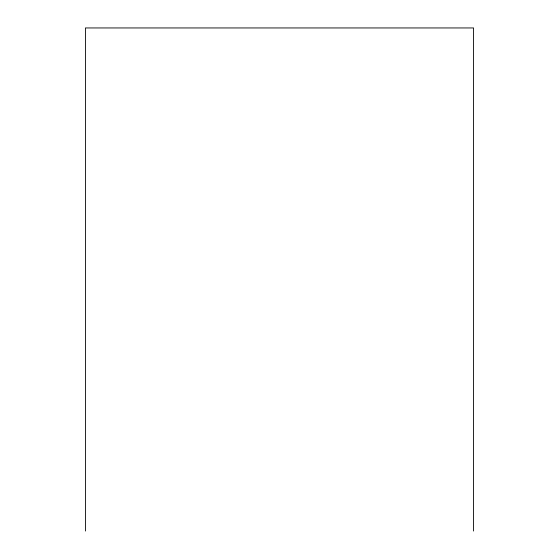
<?xml version="1.0" encoding="UTF-8"?>
<svg xmlns="http://www.w3.org/2000/svg" width="559" height="559" viewBox="0 0 559 559"><rect width="100%" height="100%" fill="white"/><g stroke="black" fill="none" stroke-linecap="round" stroke-linejoin="round"><path stroke-width="0.84" d="M473.578 531.05L473.578 27.95L85.422 27.95L85.422 531.05"/></g></svg>
